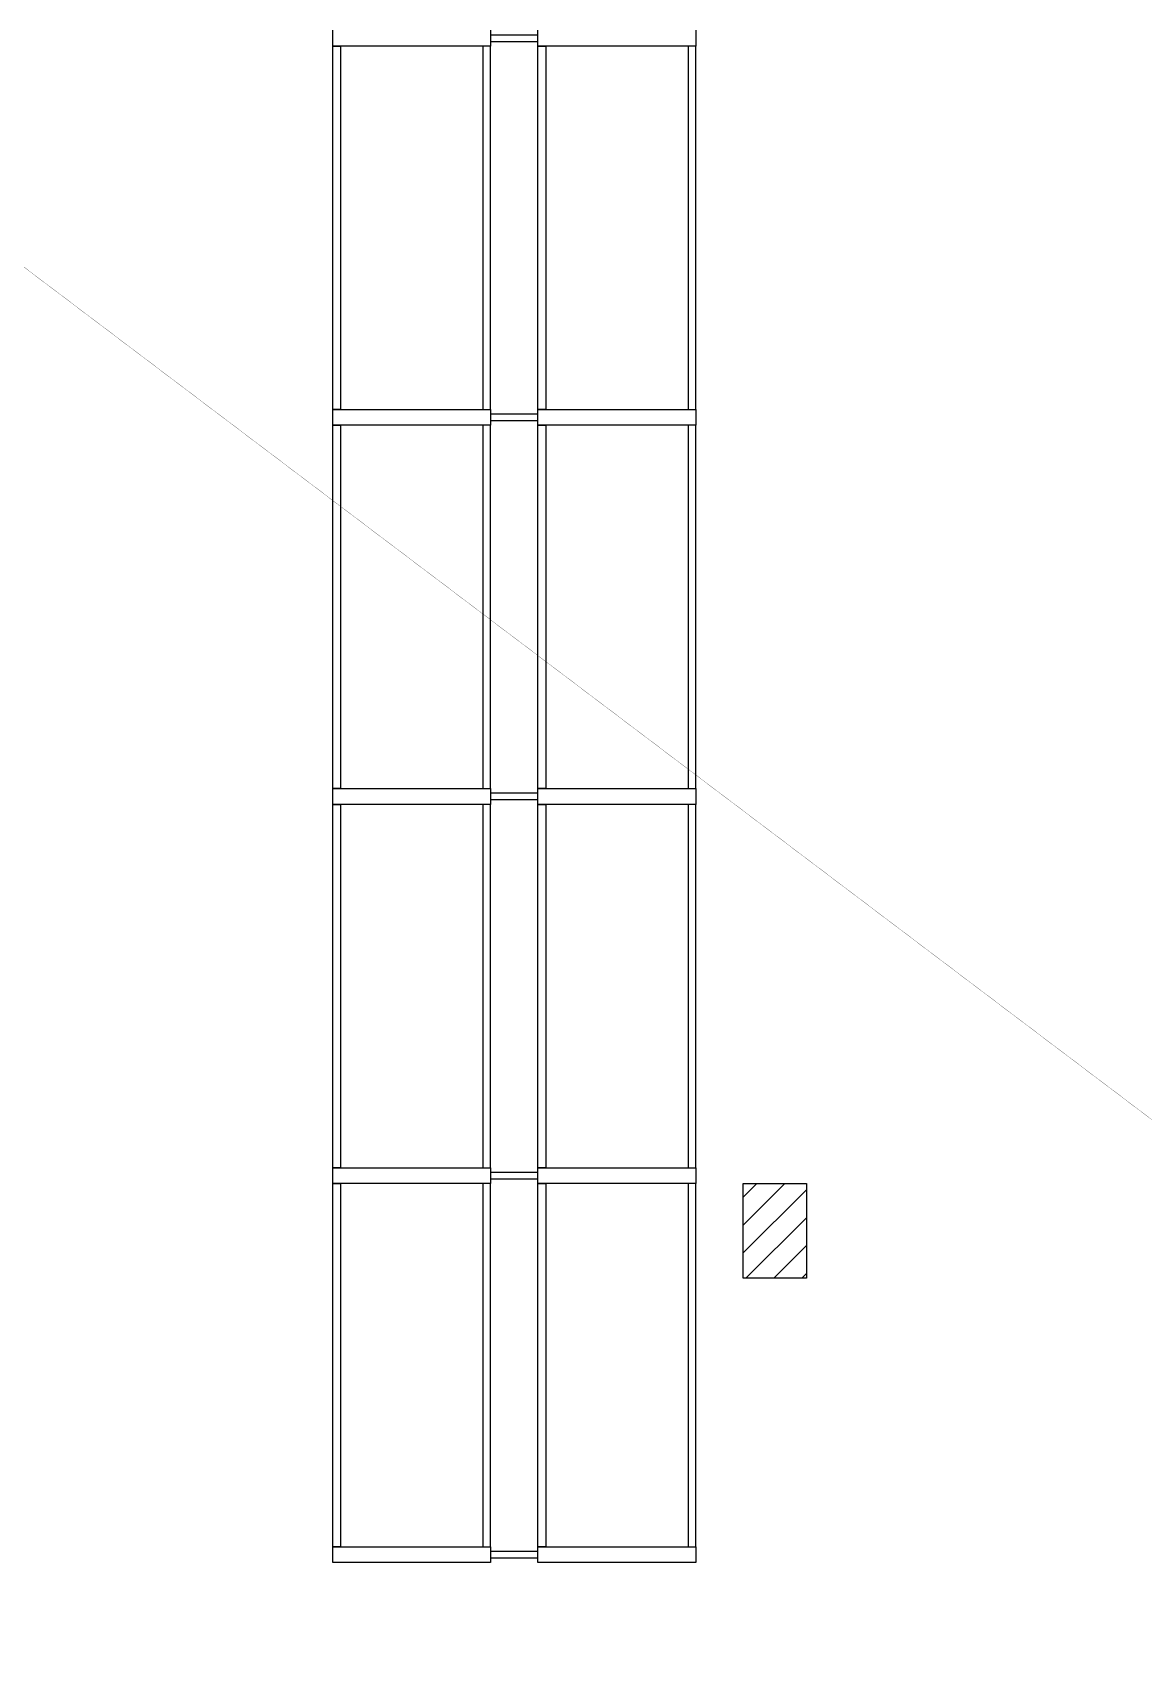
# Model space of a CAD drawing. Header units: millimetres. Extents: x 403 to 619, y 594 to 709.
# Drawn here: x 598.39 to 605.42, y 611.97 to 622.31 of the extents above; entities that cross this region are included whole.
import ezdxf

# ---------------------------------------------------------------- set-up
doc = ezdxf.new("R2010")
doc.units = ezdxf.units.MM
doc.linetypes.add('HIDDEN', pattern=[9.525, 6.35, -3.175])
for name, color, linetype in [('BASTIDOR', 5, 'Continuous'), ('COTAS', 6, 'Continuous'), ('LARGUERO', 30, 'Continuous')]:
    doc.layers.add(name, color=color, linetype=linetype)

msp = doc.modelspace()

# ---------------------------------------------------------------- hatches: boundary and pattern name
h = msp.add_hatch()
h.set_pattern_fill('ANSI31', color=253, style=0)
h.set_pattern_definition([(45, (589.71121, 579.83616), (-0.08838835, 0.08838835), [])])
h.paths.add_polyline_path([(602.889582, 614.420915), (602.889582, 615.020915), (603.289582, 615.020915), (603.289582, 614.420915)])

# ---------------------------------------------------------------- linework, layer by layer
at = {"color": 253}
msp.add_lwpolyline([(602.889582, 614.420915), (602.889582, 615.020915), (603.289582, 615.020915), (603.289582, 614.420915), (602.889582, 614.420915)], dxfattribs=at)
at = {"layer": 'BASTIDOR', "color": 253}
for p, q in [((600.289582, 622.220915), (600.289582, 622.320915)), ((601.289582, 622.320915), (601.289582, 622.220915)), ((601.589582, 622.290915), (601.289582, 622.290915)), ((601.289582, 622.290915), (601.289582, 622.250915)), ((601.589582, 622.220915), (601.589582, 622.320915)), ((601.589582, 622.250915), (601.589582, 622.290915)), ((602.589582, 622.320915), (602.589582, 622.220915)), ((601.289582, 622.220915), (600.289582, 622.220915)), ((600.289582, 619.920915), (600.289582, 622.220915)), ((600.289582, 622.220915), (600.339582, 622.220915)), ((600.339582, 622.220915), (600.339582, 619.920915)), ((601.239582, 622.220915), (601.239582, 619.920915)), ((601.289582, 622.220915), (601.239582, 622.220915)), ((601.289582, 622.250915), (601.589582, 622.250915)), ((601.289582, 619.920915), (601.289582, 622.220915)), ((602.589582, 622.220915), (601.589582, 622.220915)), ((601.589582, 619.920915), (601.589582, 622.220915)), ((601.589582, 622.220915), (601.639582, 622.220915)), ((601.639582, 622.220915), (601.639582, 619.920915)), ((600.339582, 619.920915), (600.289582, 619.920915)), ((600.289582, 619.820915), (600.289582, 619.920915)), ((600.289582, 619.920915), (601.289582, 619.920915)), ((601.239582, 619.920915), (601.289582, 619.920915)), ((601.289582, 619.920915), (601.289582, 619.820915)), ((601.639582, 619.920915), (601.589582, 619.920915)), ((601.589582, 619.820915), (601.589582, 619.920915)), ((601.589582, 619.920915), (602.589582, 619.920915)), ((602.589582, 619.920915), (602.589582, 619.820915)), ((601.289582, 619.820915), (600.289582, 619.820915)), ((600.289582, 617.520915), (600.289582, 619.820915)), ((600.289582, 619.820915), (600.339582, 619.820915)), ((600.339582, 619.820915), (600.339582, 617.520915)), ((601.239582, 619.820915), (601.239582, 617.520915)), ((601.289582, 619.820915), (601.239582, 619.820915)), ((601.589582, 619.890915), (601.289582, 619.890915)), ((601.289582, 619.890915), (601.289582, 619.850915)), ((601.289582, 619.850915), (601.589582, 619.850915)), ((601.289582, 617.520915), (601.289582, 619.820915)), ((601.589582, 619.850915), (601.589582, 619.890915)), ((602.589582, 619.820915), (601.589582, 619.820915)), ((601.589582, 617.520915), (601.589582, 619.820915)), ((601.589582, 619.820915), (601.639582, 619.820915)), ((601.639582, 619.820915), (601.639582, 617.520915)), ((600.339582, 617.520915), (600.289582, 617.520915)), ((600.289582, 617.420915), (600.289582, 617.520915)), ((600.289582, 617.520915), (601.289582, 617.520915)), ((601.289582, 617.420915), (600.289582, 617.420915)), ((600.289582, 615.120915), (600.289582, 617.420915)), ((600.289582, 617.420915), (600.339582, 617.420915)), ((600.339582, 617.420915), (600.339582, 615.120915)), ((601.239582, 617.520915), (601.289582, 617.520915)), ((601.239582, 617.420915), (601.239582, 615.120915)), ((601.289582, 617.420915), (601.239582, 617.420915)), ((601.289582, 617.520915), (601.289582, 617.420915)), ((601.589582, 617.490915), (601.289582, 617.490915)), ((601.289582, 617.490915), (601.289582, 617.450915)), ((601.289582, 617.450915), (601.589582, 617.450915)), ((601.289582, 615.120915), (601.289582, 617.420915)), ((601.639582, 617.520915), (601.589582, 617.520915)), ((601.589582, 617.420915), (601.589582, 617.520915)), ((601.589582, 617.520915), (602.589582, 617.520915)), ((601.589582, 617.450915), (601.589582, 617.490915)), ((602.589582, 617.420915), (601.589582, 617.420915)), ((601.589582, 615.120915), (601.589582, 617.420915)), ((601.589582, 617.420915), (601.639582, 617.420915)), ((601.639582, 617.420915), (601.639582, 615.120915)), ((602.589582, 617.520915), (602.589582, 617.420915)), ((600.339582, 615.120915), (600.289582, 615.120915)), ((600.289582, 615.020915), (600.289582, 615.120915)), ((600.289582, 615.120915), (601.289582, 615.120915)), ((601.239582, 615.120915), (601.289582, 615.120915)), ((601.289582, 615.120915), (601.289582, 615.020915)), ((601.589582, 615.090915), (601.289582, 615.090915)), ((601.289582, 615.090915), (601.289582, 615.050915)), ((601.289582, 615.050915), (601.589582, 615.050915)), ((601.639582, 615.120915), (601.589582, 615.120915)), ((601.589582, 615.020915), (601.589582, 615.120915)), ((601.589582, 615.120915), (602.589582, 615.120915)), ((601.589582, 615.050915), (601.589582, 615.090915)), ((602.589582, 615.120915), (602.589582, 615.020915)), ((600.289582, 612.720915), (600.289582, 615.020915)), ((600.289582, 615.020915), (600.339582, 615.020915)), ((601.289582, 615.020915), (600.289582, 615.020915)), ((600.339582, 615.020915), (600.339582, 612.720915)), ((601.239582, 615.020915), (601.239582, 612.720915)), ((601.289582, 615.020915), (601.239582, 615.020915)), ((601.289582, 612.720915), (601.289582, 615.020915)), ((601.589582, 612.720915), (601.589582, 615.020915)), ((601.589582, 615.020915), (601.639582, 615.020915)), ((602.589582, 615.020915), (601.589582, 615.020915)), ((601.639582, 615.020915), (601.639582, 612.720915)), ((600.339582, 612.720915), (600.289582, 612.720915)), ((600.289582, 612.620915), (600.289582, 612.720915)), ((600.289582, 612.720915), (601.289582, 612.720915)), ((601.239582, 612.720915), (601.289582, 612.720915)), ((601.289582, 612.720915), (601.289582, 612.620915)), ((601.589582, 612.690915), (601.289582, 612.690915)), ((601.289582, 612.690915), (601.289582, 612.650915)), ((601.639582, 612.720915), (601.589582, 612.720915)), ((601.589582, 612.620915), (601.589582, 612.720915)), ((601.589582, 612.720915), (602.589582, 612.720915)), ((601.589582, 612.650915), (601.589582, 612.690915)), ((602.589582, 612.720915), (602.589582, 612.620915)), ((601.289582, 612.620915), (600.289582, 612.620915)), ((601.289582, 612.650915), (601.589582, 612.650915)), ((602.589582, 612.620915), (601.589582, 612.620915))]:
    msp.add_line(p, q, dxfattribs=at)
at = {"layer": 'COTAS', "linetype": 'HIDDEN', "const_width": 0.0015}
msp.add_lwpolyline([(613.289582, 609.520915), (561.739582, 648.477068)], dxfattribs=at)
at = {"layer": 'LARGUERO', "color": 253}
for p, q in [((602.539582, 622.220915), (602.539582, 619.920915)), ((602.589582, 622.220915), (602.539582, 622.220915)), ((602.589582, 619.920915), (602.589582, 622.220915)), ((602.539582, 619.920915), (602.589582, 619.920915)), ((602.539582, 619.820915), (602.539582, 617.520915)), ((602.589582, 619.820915), (602.539582, 619.820915)), ((602.589582, 617.520915), (602.589582, 619.820915)), ((602.539582, 617.520915), (602.589582, 617.520915)), ((602.539582, 617.420915), (602.539582, 615.120915)), ((602.589582, 617.420915), (602.539582, 617.420915)), ((602.589582, 615.120915), (602.589582, 617.420915)), ((602.539582, 615.120915), (602.589582, 615.120915)), ((602.539582, 615.020915), (602.539582, 612.720915)), ((602.589582, 615.020915), (602.539582, 615.020915)), ((602.589582, 612.720915), (602.589582, 615.020915)), ((602.539582, 612.720915), (602.589582, 612.720915))]:
    msp.add_line(p, q, dxfattribs=at)

doc.saveas('drawing.dxf')
